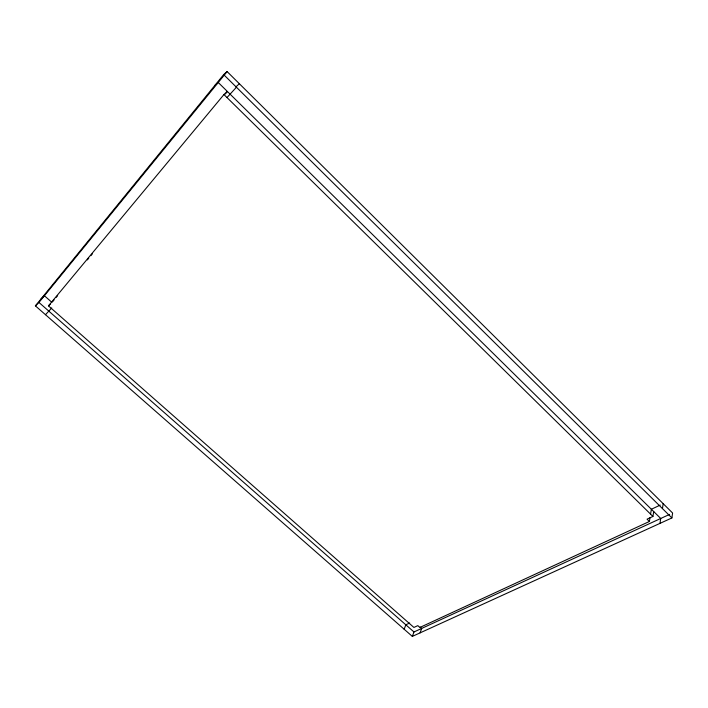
<?xml version="1.0" encoding="UTF-8"?>
<svg xmlns="http://www.w3.org/2000/svg" width="708" height="708" viewBox="0 0 708 708"><rect width="100%" height="100%" fill="white"/><g stroke="black" fill="none" stroke-linecap="round" stroke-linejoin="round"><path stroke-width="1.06" d="M671.901 517.937L672.6 513.008L227.126 71.597L223.666 74.605L35.4 305.856L412.339 636.404L671.901 517.937L223.666 74.605M659.971 523.38L660.723 518.468L218.25 82.491L214.772 85.526M662.44 508.583L663.192 503.689M225.241 94.022L227.365 91.474L223.949 94.553L48.471 305.865L413.914 627.447L417.809 625.633L419.871 627.456L649.404 521.477L647.059 519.168L652.926 516.451L653.714 511.565M650.563 514.132L651.369 509.256L660.237 505.078M649.404 521.477L650.05 517.566M420.074 632.872L421.694 628.421L420.154 627.067M412.339 636.404L413.976 631.97L669.635 514.38M404.162 629.226L405.834 624.81L409.666 623.005M35.4 305.856L38.958 302.458L227.126 71.597M52.702 301.59L54.109 299.891M56.233 297.333L57.649 295.634M87.35 259.907L88.766 258.208M90.881 255.65L92.297 253.951M51.746 307.962L45.48 314.697M236.605 87.031L226.994 97.554M48.471 305.865L50.587 303.812M40.852 299.157L44.418 295.758L51.994 302.44M235.994 86.801L239.366 83.73M38.958 302.458L413.976 631.97M223.949 94.553L652.926 516.451"/></g></svg>
